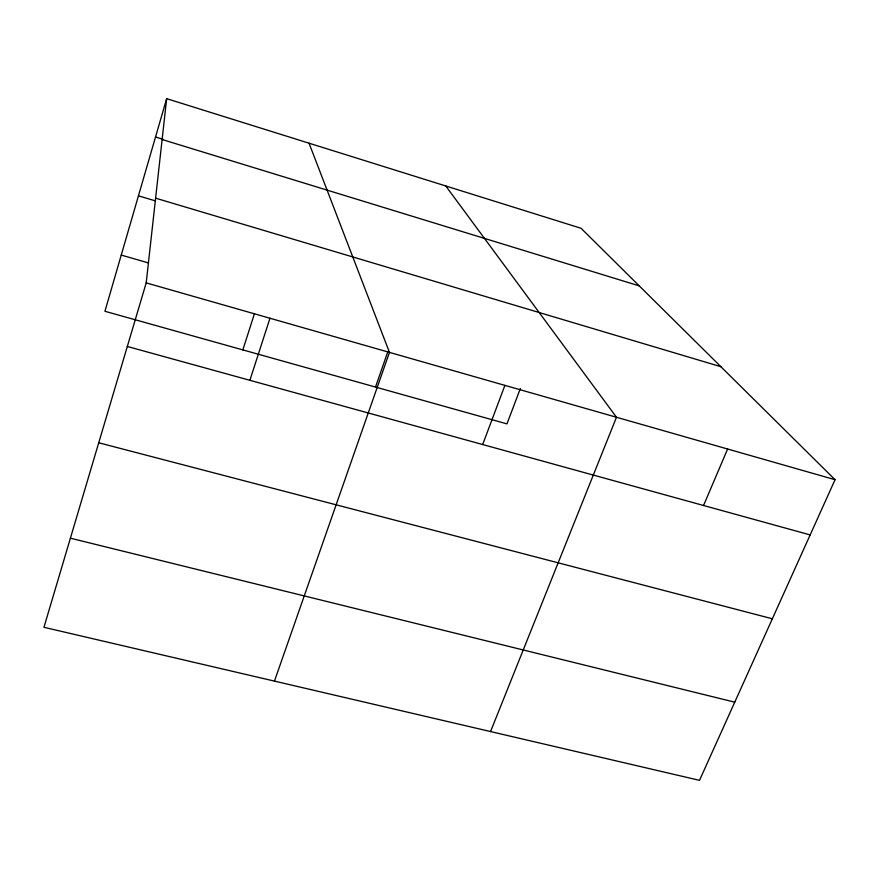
<?xml version="1.0" encoding="UTF-8"?>
<svg xmlns="http://www.w3.org/2000/svg" width="879" height="879" viewBox="0 0 879 879"><rect width="100%" height="100%" fill="white"/><g stroke="black" fill="none" stroke-linecap="round" stroke-linejoin="round"><path stroke-width="1.32" d="M146.2 282.884L166.658 98.657L581.063 228.287L835.05 479.714L699.508 780.343L43.95 627.298L146.2 282.884L835.05 479.714M166.658 98.657L104.931 311.276L506.963 423.876L520.357 388.496M242.846 349.908L254.514 313.451M249.889 380.299L269.963 318.242M375.487 387.057L387.892 351.567M274.446 681.104L389.463 352.391L309.045 143.2M482.67 444.543L504.898 385.376M490.548 731.559L616.476 417.261L445.763 185.963M703.552 505.502L727.614 449.015M70.408 538.19L734.745 702.178M98.734 442.774L772.344 618.783M127.323 346.48L810.163 534.915M121.247 255.075L148.562 262.953M155.605 198.16L720.901 366.708M138.442 195.83L155.517 200.906M155.528 136.992L163.329 139.387M162.121 139.508L639.253 285.884"/></g></svg>
